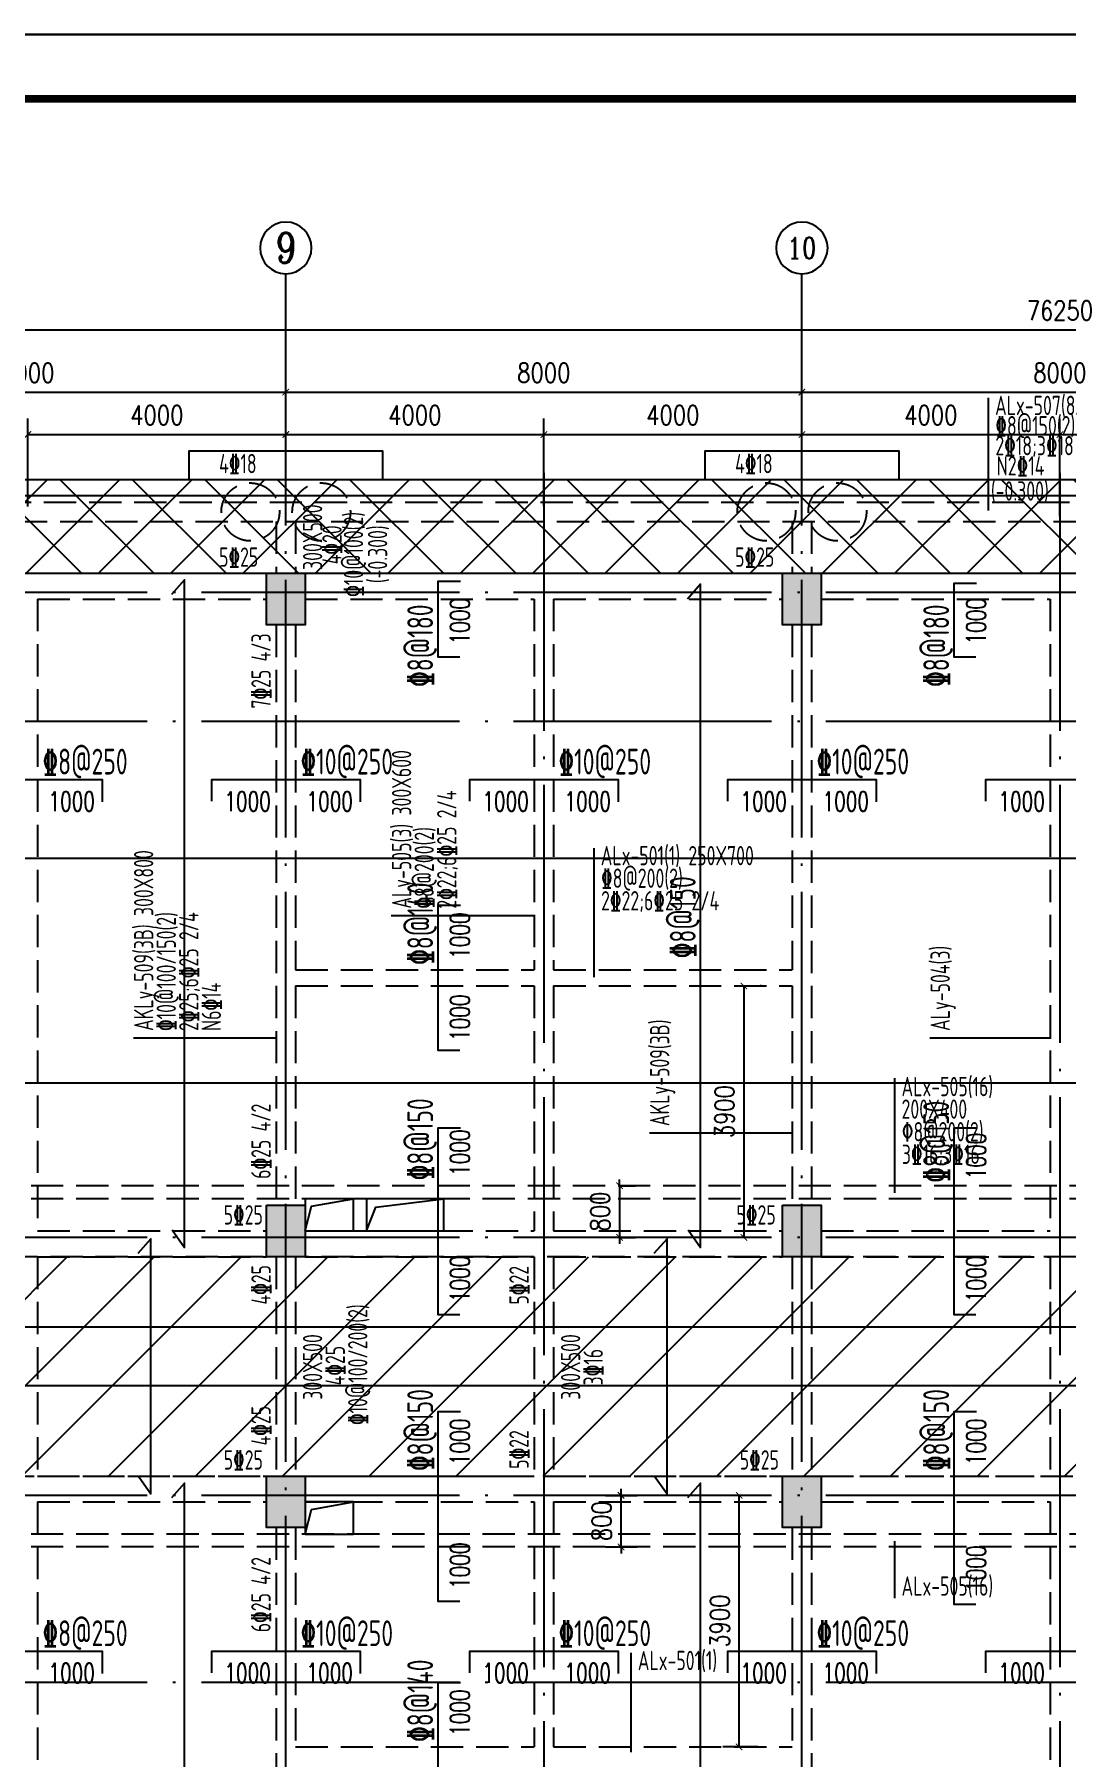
# Model space of a CAD drawing. Header units: millimetres. Extents: x 2998490 to 15040601, y 444546 to 7822218.
# Drawn here: x 14164373 to 14180373, y 7543143 to 7569864 of the extents above; entities that cross this region are included whole.
import ezdxf
from ezdxf.enums import TextEntityAlignment as Align

# ---------------------------------------------------------------- set-up
doc = ezdxf.new("R2010")
doc.units = ezdxf.units.MM
doc.header["$LTSCALE"] = 2000
doc.linetypes.add('DASH', pattern=[0.35, 0.25, -0.1])
doc.linetypes.add('DOTE', pattern=[2.42, 2, -0.2, 0.02, -0.2])
for name, color, linetype in [('3-AXIS', 3, 'Continuous'), ('3-AXIS_TEXT', 7, 'Continuous'), ('3-ban', 84, 'Continuous'), ('3-ban-hatch', 9, 'Continuous'), ('3-ban-rein', 1, 'Continuous'), ('3-ban-TEXT', 7, 'Continuous'), ('3-column-DOWN', 232, 'Continuous'), ('3-COLUMN-UP', 2, 'Continuous'), ('3-dcl', 3, 'Continuous'), ('3-dote', 43, 'DOTE'), ('3-HATCH', 8, 'Continuous'), ('3-liang-rein-X', 54, 'Continuous'), ('3-liang-rein-Y', 130, 'Continuous'), ('3-liang-R截面-X', 50, 'Continuous'), ('3-liang-R截面-Y', 70, 'Continuous'), ('3-liang-s-1', 44, 'Continuous'), ('3-liang-xu', 120, 'DASH'), ('3-装饰线脚', 7, 'Continuous'), ('AXIS', 3, 'Continuous'), ('AXIS_TEXT', 7, 'Continuous'), ('图框', 7, 'Continuous')]:
    doc.layers.add(name, color=color, linetype=linetype)
doc.layers.add('3-零部件', color=73, linetype='Continuous', lineweight=5)
doc.styles.add('_TCH_AXIS', font='COMPLEX', dxfattribs={"bigfont": 'GBCBIG'})
doc.styles.add('COMPLEX', font='COMPLEX')
doc.styles.add('DIM_FONT', font='SIMPLEX', dxfattribs={"width": 0.8, "bigfont": 'HZTXT'})
doc.styles.add('TJ1', font='tj-romans1.shx', dxfattribs={"width": 0.8, "bigfont": 'tj-hztxt1.shx'})
doc.styles.add('TSSD_Rein', font='Tssdeng.shx', dxfattribs={"width": 0.7, "bigfont": 'hztxt.shx'})
doc.dimstyles.new('DIMN100', dxfattribs={"dimtxt": 300, "dimasz": 100, "dimexe": 250, "dimexo": 300, "dimgap": 150, "dimtad": 1, "dimdec": 0, "dimzin": 0, "dimdsep": 46, "dimtxsty": 'DIM_FONT', "dimblk": 'ARCHTICK', "dimcen": 0.09, "dimclrt": 7, "dimazin": 2, "dimtfac": 1, "dimtdec": 0, "dimtix": 1, "dimtmove": 2, "dimatfit": 3, "dimldrblk": 'ARCHTICK', "dimfxl": 0, "dimtolj": 1, "dimtzin": 0, "dimarcsym": 0})

# ---------------------------------------------------------------- blocks, each defined once
blk = doc.blocks.new('TJAD_TK_A0')
at = {"layer": '图框'}
for p, q in [((2162, 399.3), (973, 399.3)), ((973, -441.7), (2162, -441.7))]:
    blk.add_line(p, q, dxfattribs=at)
at = {"layer": '图框', "const_width": 1.2}
blk.add_lwpolyline([(2152, -431.7), (2152, 389.3), (998, 389.3), (998, -431.7)], close=True, dxfattribs=at)
blk = doc.blocks.new('_ArchTick')
at = {"color": 0, "linetype": 'ByBlock', "const_width": 0.15}
blk.add_lwpolyline([(-0.5, -0.5), (0.5, 0.5)], dxfattribs=at)
blk = doc.blocks.new('*D498')
at = {"layer": 'AXIS', "color": 0, "lineweight": -2}
for p, q in [((14160270, 7563141), (14160270, 7564567)), ((14160270, 7564317), (14168270, 7564317)), ((14168270, 7563141), (14168270, 7564567))]:
    blk.add_line(p, q, dxfattribs=at)
at = {"layer": 'Defpoints', "color": 0}
for p in [(14168270, 7564317), (14160270, 7562841), (14168270, 7562841)]:
    blk.add_point(p, dxfattribs=at)
at = {"layer": 'AXIS', "color": 0, "lineweight": -2, "xscale": 100, "yscale": 100, "zscale": 100, "rotation": 180}
blk.add_blockref('_ArchTick', (14160270, 7564317), dxfattribs=at)
at = {"layer": 'AXIS', "color": 0, "lineweight": -2, "xscale": 100, "yscale": 100, "zscale": 100}
blk.add_blockref('_ArchTick', (14168270, 7564317), dxfattribs=at)
at = {"layer": 'AXIS', "color": 7, "insert": (14164270, 7564617), "char_height": 300, "attachment_point": 5, "style": 'DIM_FONT'}
blk.add_mtext('\\A1;8000', dxfattribs=at)
blk = doc.blocks.new('*D499')
at = {"layer": 'AXIS', "color": 0, "lineweight": -2}
for p, q in [((14168270, 7563141), (14168270, 7564567)), ((14168270, 7564317), (14176270, 7564317)), ((14176270, 7563141), (14176270, 7564567))]:
    blk.add_line(p, q, dxfattribs=at)
at = {"layer": 'Defpoints', "color": 0}
for p in [(14176270, 7564317), (14168270, 7562841), (14176270, 7562841)]:
    blk.add_point(p, dxfattribs=at)
at = {"layer": 'AXIS', "color": 0, "lineweight": -2, "xscale": 100, "yscale": 100, "zscale": 100, "rotation": 180}
blk.add_blockref('_ArchTick', (14168270, 7564317), dxfattribs=at)
at = {"layer": 'AXIS', "color": 0, "lineweight": -2, "xscale": 100, "yscale": 100, "zscale": 100}
blk.add_blockref('_ArchTick', (14176270, 7564317), dxfattribs=at)
at = {"layer": 'AXIS', "color": 7, "insert": (14172270, 7564617), "char_height": 300, "attachment_point": 5, "style": 'DIM_FONT'}
blk.add_mtext('\\A1;8000', dxfattribs=at)
blk = doc.blocks.new('*D500')
at = {"layer": 'AXIS', "color": 0, "lineweight": -2}
for p, q in [((14176270, 7563141), (14176270, 7564567)), ((14176270, 7564317), (14184270, 7564317)), ((14184270, 7563141), (14184270, 7564567))]:
    blk.add_line(p, q, dxfattribs=at)
at = {"layer": 'Defpoints', "color": 0}
for p in [(14184270, 7564317), (14176270, 7562841), (14184270, 7562841)]:
    blk.add_point(p, dxfattribs=at)
at = {"layer": 'AXIS', "color": 0, "lineweight": -2, "xscale": 100, "yscale": 100, "zscale": 100, "rotation": 180}
blk.add_blockref('_ArchTick', (14176270, 7564317), dxfattribs=at)
at = {"layer": 'AXIS', "color": 0, "lineweight": -2, "xscale": 100, "yscale": 100, "zscale": 100}
blk.add_blockref('_ArchTick', (14184270, 7564317), dxfattribs=at)
at = {"layer": 'AXIS', "color": 7, "insert": (14180270, 7564617), "char_height": 300, "attachment_point": 5, "style": 'DIM_FONT'}
blk.add_mtext('\\A1;8000', dxfattribs=at)
blk = doc.blocks.new('_AXISO')
blk.add_circle((0, 0), 0.5)
at = {"layer": '3-AXIS_TEXT', "style": 'COMPLEX', "width": 1.041667}
blk.add_attdef('A', text='', height=0.56, dxfattribs=at).set_placement((-0.25, -0.28), (0.25, -0.28), align=Align.FIT)
blk = doc.blocks.new('*D505')
at = {"layer": 'AXIS', "color": 0, "lineweight": -2}
for p, q in [((14138270, 7563443), (14138270, 7565532)), ((14214520, 7563443), (14214520, 7565532)), ((14138270, 7565282), (14214520, 7565282))]:
    blk.add_line(p, q, dxfattribs=at)
at = {"layer": 'Defpoints', "color": 0}
for p in [(14214520, 7565282), (14138270, 7563143), (14214520, 7563143)]:
    blk.add_point(p, dxfattribs=at)
at = {"layer": 'AXIS', "color": 0, "lineweight": -2, "xscale": 100, "yscale": 100, "zscale": 100, "rotation": 180}
blk.add_blockref('_ArchTick', (14138270, 7565282), dxfattribs=at)
at = {"layer": 'AXIS', "color": 0, "lineweight": -2, "xscale": 100, "yscale": 100, "zscale": 100}
blk.add_blockref('_ArchTick', (14214520, 7565282), dxfattribs=at)
at = {"layer": 'AXIS', "color": 7, "insert": (14180271, 7565582), "char_height": 300, "attachment_point": 5, "style": 'DIM_FONT'}
blk.add_mtext('\\A1;76250', dxfattribs=at)
blk = doc.blocks.new('*D1170')
at = {"layer": '3-零部件', "color": 0, "lineweight": -2}
for p, q in [((14164270, 7562546), (14164270, 7563910)), ((14168270, 7562307), (14168270, 7563910)), ((14164270, 7563660), (14168270, 7563660))]:
    blk.add_line(p, q, dxfattribs=at)
at = {"layer": 'Defpoints', "color": 0}
for p in [(14168270, 7563660), (14164270, 7562246), (14168270, 7562007)]:
    blk.add_point(p, dxfattribs=at)
at = {"layer": '3-零部件', "color": 0, "lineweight": -2, "xscale": 100, "yscale": 100, "zscale": 100, "rotation": 180}
blk.add_blockref('_ArchTick', (14164270, 7563660), dxfattribs=at)
at = {"layer": '3-零部件', "color": 0, "lineweight": -2, "xscale": 100, "yscale": 100, "zscale": 100}
blk.add_blockref('_ArchTick', (14168270, 7563660), dxfattribs=at)
at = {"layer": '3-零部件', "color": 7, "insert": (14166270, 7563960), "char_height": 300, "attachment_point": 5, "style": 'DIM_FONT'}
blk.add_mtext('\\A1;4000', dxfattribs=at)
blk = doc.blocks.new('*D1171')
at = {"layer": '3-零部件', "color": 0, "lineweight": -2}
for p, q in [((14168270, 7562307), (14168270, 7563910)), ((14172270, 7562551), (14172270, 7563910)), ((14168270, 7563660), (14172270, 7563660))]:
    blk.add_line(p, q, dxfattribs=at)
at = {"layer": 'Defpoints', "color": 0}
for p in [(14172270, 7563660), (14172270, 7562251), (14168270, 7562007)]:
    blk.add_point(p, dxfattribs=at)
at = {"layer": '3-零部件', "color": 0, "lineweight": -2, "xscale": 100, "yscale": 100, "zscale": 100, "rotation": 180}
blk.add_blockref('_ArchTick', (14168270, 7563660), dxfattribs=at)
at = {"layer": '3-零部件', "color": 0, "lineweight": -2, "xscale": 100, "yscale": 100, "zscale": 100}
blk.add_blockref('_ArchTick', (14172270, 7563660), dxfattribs=at)
at = {"layer": '3-零部件', "color": 7, "insert": (14170270, 7563960), "char_height": 300, "attachment_point": 5, "style": 'DIM_FONT'}
blk.add_mtext('\\A1;4000', dxfattribs=at)
blk = doc.blocks.new('*D1172')
at = {"layer": '3-零部件', "color": 0, "lineweight": -2}
for p, q in [((14172270, 7562551), (14172270, 7563910)), ((14176270, 7562251), (14176270, 7563910)), ((14172270, 7563660), (14176270, 7563660))]:
    blk.add_line(p, q, dxfattribs=at)
at = {"layer": 'Defpoints', "color": 0}
for p in [(14176270, 7563660), (14172270, 7562251), (14176270, 7561951)]:
    blk.add_point(p, dxfattribs=at)
at = {"layer": '3-零部件', "color": 0, "lineweight": -2, "xscale": 100, "yscale": 100, "zscale": 100, "rotation": 180}
blk.add_blockref('_ArchTick', (14172270, 7563660), dxfattribs=at)
at = {"layer": '3-零部件', "color": 0, "lineweight": -2, "xscale": 100, "yscale": 100, "zscale": 100}
blk.add_blockref('_ArchTick', (14176270, 7563660), dxfattribs=at)
at = {"layer": '3-零部件', "color": 7, "insert": (14174270, 7563960), "char_height": 300, "attachment_point": 5, "style": 'DIM_FONT'}
blk.add_mtext('\\A1;4000', dxfattribs=at)
blk = doc.blocks.new('*D1173')
at = {"layer": '3-零部件', "color": 0, "lineweight": -2}
for p, q in [((14176270, 7562251), (14176270, 7563910)), ((14180270, 7562394), (14180270, 7563910)), ((14176270, 7563660), (14180270, 7563660))]:
    blk.add_line(p, q, dxfattribs=at)
at = {"layer": 'Defpoints', "color": 0}
for p in [(14180270, 7563660), (14176270, 7561951), (14180270, 7562094)]:
    blk.add_point(p, dxfattribs=at)
at = {"layer": '3-零部件', "color": 0, "lineweight": -2, "xscale": 100, "yscale": 100, "zscale": 100, "rotation": 180}
blk.add_blockref('_ArchTick', (14176270, 7563660), dxfattribs=at)
at = {"layer": '3-零部件', "color": 0, "lineweight": -2, "xscale": 100, "yscale": 100, "zscale": 100}
blk.add_blockref('_ArchTick', (14180270, 7563660), dxfattribs=at)
at = {"layer": '3-零部件', "color": 7, "insert": (14178270, 7563960), "char_height": 300, "attachment_point": 5, "style": 'DIM_FONT'}
blk.add_mtext('\\A1;4000', dxfattribs=at)
blk = doc.blocks.new('*D1174')
at = {"layer": '3-零部件', "color": 0, "lineweight": -2}
for p, q in [((14180270, 7562394), (14180270, 7563910)), ((14184270, 7562394), (14184270, 7563910)), ((14180270, 7563660), (14184270, 7563660))]:
    blk.add_line(p, q, dxfattribs=at)
at = {"layer": 'Defpoints', "color": 0}
for p in [(14184270, 7563660), (14180270, 7562094), (14184270, 7562094)]:
    blk.add_point(p, dxfattribs=at)
at = {"layer": '3-零部件', "color": 0, "lineweight": -2, "xscale": 100, "yscale": 100, "zscale": 100, "rotation": 180}
blk.add_blockref('_ArchTick', (14180270, 7563660), dxfattribs=at)
at = {"layer": '3-零部件', "color": 0, "lineweight": -2, "xscale": 100, "yscale": 100, "zscale": 100}
blk.add_blockref('_ArchTick', (14184270, 7563660), dxfattribs=at)
at = {"layer": '3-零部件', "color": 7, "insert": (14182270, 7563960), "char_height": 300, "attachment_point": 5, "style": 'DIM_FONT'}
blk.add_mtext('\\A1;4000', dxfattribs=at)
blk = doc.blocks.new('*D1642')
at = {"layer": '3-ban', "color": 0, "lineweight": -2}
for p, q in [((14175371, 7555109), (14175371, 7551209)), ((14175645, 7555109), (14175621, 7555109)), ((14175645, 7551209), (14175621, 7551209))]:
    blk.add_line(p, q, dxfattribs=at)
at = {"layer": 'Defpoints', "color": 0}
for p in [(14175345, 7555109), (14175345, 7551209), (14175371, 7551209)]:
    blk.add_point(p, dxfattribs=at)
at = {"layer": '3-ban', "color": 0, "lineweight": -2, "xscale": 100, "yscale": 100, "zscale": 100}
for p, rotation in [((14175371, 7555109), 90), ((14175371, 7551209), 270)]:
    blk.add_blockref('_ArchTick', p, dxfattribs=dict(at, rotation=rotation))
at = {"layer": '3-ban', "color": 7, "insert": (14175071, 7553159), "char_height": 300, "attachment_point": 5, "rotation": 90, "style": 'DIM_FONT'}
blk.add_mtext('\\A1;3900', dxfattribs=at)
blk = doc.blocks.new('*D1643')
at = {"layer": '3-ban', "color": 0, "lineweight": -2}
for p, q in [((14175595, 7547209), (14175047, 7547209)), ((14175297, 7543309), (14175297, 7547209)), ((14175595, 7543309), (14175047, 7543309))]:
    blk.add_line(p, q, dxfattribs=at)
at = {"layer": 'Defpoints', "color": 0}
for p in [(14175297, 7547209), (14175895, 7547209), (14175895, 7543309)]:
    blk.add_point(p, dxfattribs=at)
at = {"layer": '3-ban', "color": 0, "lineweight": -2, "xscale": 100, "yscale": 100, "zscale": 100}
for p, rotation in [((14175297, 7547209), 90), ((14175297, 7543309), 270)]:
    blk.add_blockref('_ArchTick', p, dxfattribs=dict(at, rotation=rotation))
at = {"layer": '3-ban', "color": 7, "insert": (14174997, 7545259), "char_height": 300, "attachment_point": 5, "rotation": 90, "style": 'DIM_FONT'}
blk.add_mtext('\\A1;3900', dxfattribs=at)
blk = doc.blocks.new('*D1644')
at = {"layer": '3-ban', "color": 0, "lineweight": -2}
for p, q in [((14173443, 7552009), (14173443, 7552109)), ((14173433, 7552009), (14173693, 7552009)), ((14173443, 7552009), (14173443, 7551209)), ((14173433, 7551209), (14173693, 7551209)), ((14173443, 7551209), (14173443, 7551109))]:
    blk.add_line(p, q, dxfattribs=at)
at = {"layer": 'Defpoints', "color": 0}
for p in [(14173133, 7552009), (14173133, 7551209), (14173443, 7551209)]:
    blk.add_point(p, dxfattribs=at)
at = {"layer": '3-ban', "color": 0, "lineweight": -2, "xscale": 100, "yscale": 100, "zscale": 100}
for p, rotation in [((14173443, 7552009), 270), ((14173443, 7551209), 90)]:
    blk.add_blockref('_ArchTick', p, dxfattribs=dict(at, rotation=rotation))
at = {"layer": '3-ban', "color": 7, "insert": (14173143, 7551609), "char_height": 300, "attachment_point": 5, "rotation": 90, "style": 'DIM_FONT'}
blk.add_mtext('\\A1;800', dxfattribs=at)
blk = doc.blocks.new('*D1645')
at = {"layer": '3-ban', "color": 0, "lineweight": -2}
for p, q in [((14173466, 7547209), (14173466, 7547309)), ((14173225, 7547209), (14173716, 7547209)), ((14173466, 7546409), (14173466, 7547209)), ((14173225, 7546409), (14173716, 7546409)), ((14173466, 7546409), (14173466, 7546309))]:
    blk.add_line(p, q, dxfattribs=at)
at = {"layer": 'Defpoints', "color": 0}
for p in [(14172925, 7547209), (14173466, 7547209), (14172925, 7546409)]:
    blk.add_point(p, dxfattribs=at)
at = {"layer": '3-ban', "color": 0, "lineweight": -2, "xscale": 100, "yscale": 100, "zscale": 100}
for p, rotation in [((14173466, 7547209), 270), ((14173466, 7546409), 90)]:
    blk.add_blockref('_ArchTick', p, dxfattribs=dict(at, rotation=rotation))
at = {"layer": '3-ban', "color": 7, "insert": (14173166, 7546809), "char_height": 300, "attachment_point": 5, "rotation": 90, "style": 'DIM_FONT'}
blk.add_mtext('\\A1;800', dxfattribs=at)

msp = doc.modelspace()

# ---------------------------------------------------------------- hatches: boundary and pattern name
at = {"layer": '3-ban-hatch'}
h = msp.add_hatch(dxfattribs=at)
h.set_pattern_fill('ANSI37', color=8, scale=250, style=0)
h.paths.add_polyline_path([(14150170.3, 7559308.7), (14151970.3, 7559308.7), (14151970.3, 7561508.7), (14214820.3, 7561508.7), (14214820.3, 7562608.9), (14214820.3, 7562958.9), (14150170.3, 7562958.9)])
h.paths.add_polyline_path([(14214820.3, 7562958.9), (14150170.3, 7562958.9)], flags=17)
h = msp.add_hatch(dxfattribs=at)
h.set_pattern_fill('ANSI31', color=8, scale=300, style=0)
h.set_pattern_definition([(45, (14.5, 0), (-673.51921, 673.51921), [])])
h.paths.add_polyline_path([(14141970.3, 7550908.7), (14141970.3, 7544508.7), (14141381.5, 7544508.7), (14140876.7, 7544204.1), (14138273.2, 7541601.4), (14138044.1, 7541047.3), (14138044.1, 7537368.4), (14138274.4, 7536814.8), (14140876.5, 7534212.8), (14141430.6, 7533983.7), (14145109.9, 7533983.7), (14145663.9, 7534212.9), (14148265.6, 7536814.6), (14148495.3, 7537368.4), (14148495.3, 7538908.7), (14151970.3, 7538908.7), (14151970.3, 7544508.7), (14150170.3, 7544508.7), (14150170.3, 7547206.7), (14151970.3, 7547208.7), (14151970.3, 7547508.7), (14214820.3, 7547508.7), (14214820.3, 7550908.7)])
at = {"layer": '3-HATCH'}
for points in [[(14167970.3, 7561508.7), (14168570.3, 7561508.7), (14168570.3, 7560708.7), (14167970.3, 7560708.7)], [(14175970.3, 7561508.7), (14176570.3, 7561508.7), (14176570.3, 7560708.7), (14175970.3, 7560708.7)], [(14167970.3, 7551708.7), (14168570.3, 7551708.7), (14168570.3, 7550908.7), (14167970.3, 7550908.7)], [(14175970.3, 7551708.7), (14176570.3, 7551708.7), (14176570.3, 7550908.7), (14175970.3, 7550908.7)], [(14167970.3, 7547508.7), (14168570.3, 7547508.7), (14168570.3, 7546708.7), (14167970.3, 7546708.7)], [(14175970.3, 7547508.7), (14176570.3, 7547508.7), (14176570.3, 7546708.7), (14175970.3, 7546708.7)]]:
    msp.add_hatch(color=256, dxfattribs=at).paths.add_polyline_path(points)

# ---------------------------------------------------------------- linework, layer by layer
at = {"layer": '3-AXIS', "color": 15, "linetype": 'DOTE'}
for p, q in [((14168270.3, 7533208.7), (14168270.3, 7563140.9)), ((14176270.3, 7533208.7), (14176270.3, 7563140.9)), ((14214520.3, 7561208.7), (14134833, 7561208.7)), ((14214520.3, 7559208.7), (14134833, 7559208.7)), ((14214520.3, 7551208.7), (14134833, 7551208.7)), ((14214520.3, 7547208.7), (14134833, 7547208.7)), ((14214520.3, 7544308.7), (14134833, 7544308.7))]:
    msp.add_line(p, q, dxfattribs=at)
at = {"layer": '3-ban-rein'}
for points in [[(14166506.8, 7551324.8), (14166700.2, 7551051.1), (14166700.2, 7561408.7), (14166497.1, 7561179.3)], [(14170967.8, 7560208.7), (14170629.8, 7560208.7), (14170629.8, 7561386.3), (14170975.8, 7561386.3)], [(14174506.8, 7551324.8), (14174700.2, 7551051.1), (14174700.2, 7561337.2), (14174497.1, 7561107.9)], [(14178967.8, 7560208.7), (14178629.8, 7560208.7), (14178629.8, 7561353.2), (14178975.8, 7561353.2)], [(14163120.3, 7557972.4), (14163120.3, 7558310.4), (14165420.3, 7558310.4), (14165420.3, 7557964.4)], [(14167120.3, 7557972.4), (14167120.3, 7558310.4), (14169420.3, 7558310.4), (14169420.3, 7557964.4)], [(14171120.3, 7557972.4), (14171120.3, 7558310.4), (14173420.3, 7558310.4), (14173420.3, 7557964.4)], [(14175120.3, 7557972.4), (14175120.3, 7558310.4), (14177420.3, 7558310.4), (14177420.3, 7557964.4)], [(14179120.3, 7557972.4), (14179120.3, 7558310.4), (14181420.3, 7558310.4), (14181420.3, 7557964.4)], [(14152126.5, 7556752.1), (14152126.5, 7557090), (14214717.7, 7557090), (14214717.7, 7556744)], [(14170967.8, 7554108.7), (14170629.8, 7554108.7), (14170629.8, 7556358.7), (14170975.8, 7556358.7)], [(14152332.3, 7553800.5), (14152058.6, 7553607.1), (14214719.7, 7553607.1), (14214490.4, 7553810.1)], [(14170967.8, 7550008.7), (14170629.8, 7550008.7), (14170629.8, 7552906.2), (14170975.8, 7552906.2)], [(14178967.8, 7550008.7), (14178629.8, 7550008.7), (14178629.8, 7552909.5), (14178975.8, 7552909.5)], [(14165985.9, 7547504.5), (14166179.3, 7547230.8), (14166179.3, 7551188.1), (14165976.2, 7550958.7)], [(14173985.9, 7547504.5), (14174179.3, 7547230.8), (14174179.3, 7551188.1), (14173976.2, 7550958.7)], [(14142126.5, 7549485), (14142126.5, 7549823), (14214703.5, 7549823), (14214703.5, 7549477)], [(14142332.3, 7549106.2), (14142058.6, 7548912.8), (14214719.7, 7548912.8), (14214490.4, 7549115.9)], [(14170967.8, 7545560.4), (14170629.8, 7545560.4), (14170629.8, 7548508.7), (14170975.8, 7548508.7)], [(14178967.8, 7545514.9), (14178629.8, 7545514.9), (14178629.8, 7548508.7), (14178975.8, 7548508.7)], [(14166506.8, 7537316.2), (14166700.2, 7537042.6), (14166700.2, 7547399), (14166497.1, 7547169.6)], [(14174506.8, 7537313.5), (14174700.2, 7537039.8), (14174700.2, 7547399), (14174497.1, 7547169.6)], [(14163120.3, 7544456.1), (14163120.3, 7544794), (14165420.3, 7544794), (14165420.3, 7544448)], [(14167120.3, 7544456.1), (14167120.3, 7544794), (14169420.3, 7544794), (14169420.3, 7544448)], [(14171120.3, 7544456.1), (14171120.3, 7544794), (14173420.3, 7544794), (14173420.3, 7544448)], [(14175120.3, 7544456.1), (14175120.3, 7544794), (14177420.3, 7544794), (14177420.3, 7544448)], [(14179120.3, 7544456.1), (14179120.3, 7544794), (14181420.3, 7544794), (14181420.3, 7544448)], [(14170967.8, 7542058.7), (14170629.8, 7542058.7), (14170629.8, 7544308.7), (14170975.8, 7544308.7)]]:
    msp.add_lwpolyline(points, dxfattribs=at)
at = {"layer": '3-column-DOWN'}
for points in [[(14167970.3, 7561508.7), (14168570.3, 7561508.7), (14168570.3, 7560708.7), (14167970.3, 7560708.7)], [(14175970.3, 7561508.7), (14176570.3, 7561508.7), (14176570.3, 7560708.7), (14175970.3, 7560708.7)], [(14167970.3, 7551708.7), (14168570.3, 7551708.7), (14168570.3, 7550908.7), (14167970.3, 7550908.7)], [(14167970.3, 7547508.7), (14168570.3, 7547508.7), (14168570.3, 7546708.7), (14167970.3, 7546708.7)], [(14175970.3, 7547508.7), (14176570.3, 7547508.7), (14176570.3, 7546708.7), (14175970.3, 7546708.7)]]:
    msp.add_lwpolyline(points, close=True, dxfattribs=at)
at = {"layer": '3-COLUMN-UP'}
for points in [[(14167970.3, 7561508.7), (14168570.3, 7561508.7), (14168570.3, 7560708.7), (14167970.3, 7560708.7)], [(14175970.3, 7561508.7), (14176570.3, 7561508.7), (14176570.3, 7560708.7), (14175970.3, 7560708.7)], [(14167970.3, 7551708.7), (14168570.3, 7551708.7), (14168570.3, 7550908.7), (14167970.3, 7550908.7)], [(14175970.3, 7551708.7), (14176570.3, 7551708.7), (14176570.3, 7550908.7), (14175970.3, 7550908.7)], [(14175970.3, 7551708.7), (14176570.3, 7551708.7), (14176570.3, 7550908.7), (14175970.3, 7550908.7)], [(14167970.3, 7547508.7), (14168570.3, 7547508.7), (14168570.3, 7546708.7), (14167970.3, 7546708.7)], [(14175970.3, 7547508.7), (14176570.3, 7547508.7), (14176570.3, 7546708.7), (14175970.3, 7546708.7)]]:
    msp.add_lwpolyline(points, close=True, dxfattribs=at)
at = {"layer": '3-dcl'}
msp.add_lwpolyline([(14150170.3, 7559308.7), (14151970.3, 7559308.7), (14151970.3, 7561508.7), (14214820.3, 7561508.7), (14214820.3, 7562608.9), (14214820.3, 7562958.9), (14150170.3, 7562958.9), (14150170.3, 7559308.7)], close=True, dxfattribs=at)
at = {"layer": '3-dcl', "linetype": 'DASH'}
msp.add_lwpolyline([(14141970.3, 7550908.7), (14141970.3, 7544508.7), (14141381.5, 7544508.7), (14140876.7, 7544204.1), (14138273.2, 7541601.4), (14138044.1, 7541047.3), (14138044.1, 7537368.4), (14138274.4, 7536814.8), (14140876.5, 7534212.8), (14141430.6, 7533983.7), (14145109.9, 7533983.7), (14145663.9, 7534212.9), (14148265.6, 7536814.6), (14148495.3, 7537368.4), (14148495.3, 7538908.7), (14151970.3, 7538908.7), (14151970.3, 7544508.7), (14150170.3, 7544508.7), (14150170.3, 7547206.7), (14151970.3, 7547208.7), (14151970.3, 7547508.7), (14214820.3, 7547508.7), (14214820.3, 7550908.7), (14141970.3, 7550908.7)], dxfattribs=at)
at = {"layer": '3-dote'}
for p, q in [((14172270.3, 7563065.1), (14172270.3, 7534883.5)), ((14180270.3, 7563065.1), (14180270.3, 7534883.5))]:
    msp.add_line(p, q, dxfattribs=at)
at = {"layer": '3-liang-R截面-X'}
for p, q in [((14179157.4, 7564229), (14179157.4, 7562479.4)), ((14173044.5, 7557247.1), (14173044.5, 7555245.8)), ((14177707.1, 7553678.2), (14177707.1, 7551901.1)), ((14177707.1, 7546500.6), (14177707.1, 7545612)), ((14173618.8, 7544765.8), (14173618.8, 7543227.4))]:
    msp.add_line(p, q, dxfattribs=at)
at = {"layer": '3-liang-R截面-Y'}
for p, q in [((14169904.9, 7556202.5), (14172134.8, 7556202.5)), ((14165906.1, 7554306.4), (14168136, 7554306.4)), ((14178254.9, 7554306.4), (14180134.8, 7554306.4)), ((14173906.1, 7552829.7), (14176136, 7552829.7))]:
    msp.add_line(p, q, dxfattribs=at)
at = {"layer": '3-liang-s-1'}
for points in [[(14166770, 7562958.9), (14166770, 7563409), (14169770.7, 7563409), (14169770.7, 7562958.9)], [(14174770, 7562958.9), (14174770, 7563409), (14177770.7, 7563409), (14177770.7, 7562958.9)], [(14214820.3, 7561508.7), (14214820.3, 7562958.9), (14150170.3, 7562958.9), (14150170.3, 7560058.7)], [(14214570.3, 7561508.7), (14214570.3, 7562708.9), (14150420.3, 7562708.9), (14150420.3, 7559308.7)], [(14150420.4, 7559308.7), (14151970.3, 7559308.7), (14151970.3, 7561508.7), (14214820.3, 7561508.7), (14214820.3, 7536908.7), (14151970.3, 7536908.7), (14151970.3, 7538908.7), (14150420.4, 7538908.7)], [(14168570.3, 7551308.7), (14168670.2, 7551691.7), (14169320.3, 7551808.7)], [(14169520.3, 7551308.7), (14169663.8, 7551678.1), (14170720.3, 7551808.7)], [(14168570.3, 7546608.7), (14168670.2, 7546991.7), (14169320.3, 7547108.7)]]:
    msp.add_lwpolyline(points, dxfattribs=at)
for points in [[(14168570.3, 7551308.7), (14169320.3, 7551308.7), (14169320.3, 7551808.7), (14168570.3, 7551808.7)], [(14169520.3, 7551308.7), (14170720.3, 7551308.7), (14170720.3, 7551808.7), (14169520.3, 7551808.7)], [(14168570.3, 7546608.7), (14169320.3, 7546608.7), (14169320.3, 7547108.7), (14168570.3, 7547108.7)]]:
    msp.add_lwpolyline(points, close=True, dxfattribs=at)
at = {"layer": '3-liang-xu'}
for p, q in [((14150520.3, 7562608.9), (14214820.3, 7562608.9)), ((14150770.3, 7562308.9), (14214820.3, 7562308.9)), ((14168120.3, 7562308.9), (14168120.3, 7561508.7)), ((14168420.3, 7562308.9), (14168420.3, 7561508.7)), ((14176120.3, 7562308.9), (14176120.3, 7561508.7)), ((14176420.3, 7562308.9), (14176420.3, 7561508.7)), ((14160570.3, 7561508.7), (14167970.3, 7561508.7)), ((14168570.3, 7561508.7), (14175970.3, 7561508.7)), ((14176570.3, 7561508.7), (14183970.3, 7561508.7)), ((14164420.3, 7561108.7), (14164420.3, 7551308.7)), ((14164420.3, 7561108.7), (14167970.3, 7561108.7)), ((14168570.3, 7561108.7), (14172120.3, 7561108.7)), ((14172120.3, 7561108.7), (14172120.3, 7555358.7)), ((14172420.3, 7561108.7), (14172420.3, 7555358.7)), ((14172420.3, 7561108.7), (14175970.3, 7561108.7)), ((14176570.3, 7561108.7), (14180120.3, 7561108.7)), ((14180120.3, 7561108.7), (14180120.3, 7551308.7)), ((14168120.3, 7560708.7), (14168120.3, 7551708.7)), ((14168420.3, 7560708.7), (14168420.3, 7555358.7)), ((14176120.3, 7560708.7), (14176120.3, 7555358.7)), ((14176420.3, 7560708.7), (14176420.3, 7551708.7)), ((14168420.3, 7555358.7), (14172120.3, 7555358.7)), ((14172420.3, 7555358.7), (14176120.3, 7555358.7)), ((14168420.3, 7555108.7), (14172120.3, 7555108.7)), ((14168420.3, 7555108.7), (14168420.3, 7551708.7)), ((14172120.3, 7555108.7), (14172120.3, 7551308.7)), ((14172420.3, 7555108.7), (14172420.3, 7551308.7)), ((14172420.3, 7555108.7), (14176120.3, 7555108.7)), ((14176120.3, 7555108.7), (14176120.3, 7551708.7)), ((14214520.3, 7552008.7), (14152370.3, 7552008.7)), ((14214520.3, 7551808.7), (14152370.3, 7551808.7)), ((14164420.3, 7551308.7), (14167970.3, 7551308.7)), ((14168570.3, 7551308.7), (14172120.3, 7551308.7)), ((14172420.3, 7551308.7), (14175970.3, 7551308.7)), ((14176570.3, 7551308.7), (14180120.3, 7551308.7)), ((14164420.3, 7550908.7), (14167970.3, 7550908.7)), ((14164420.3, 7550908.7), (14164420.3, 7547508.7)), ((14168120.3, 7550908.7), (14168120.3, 7547508.7)), ((14168420.3, 7550908.7), (14168420.3, 7547508.7)), ((14168570.3, 7550908.7), (14172120.3, 7550908.7)), ((14172120.3, 7550908.7), (14172120.3, 7547508.7)), ((14172420.3, 7550908.7), (14172420.3, 7547508.7)), ((14172420.3, 7550908.7), (14175970.3, 7550908.7)), ((14176120.3, 7550908.7), (14176120.3, 7547508.7)), ((14176420.3, 7550908.7), (14176420.3, 7547508.7)), ((14176570.3, 7550908.7), (14180120.3, 7550908.7)), ((14180120.3, 7550908.7), (14180120.3, 7547508.7)), ((14164420.3, 7547508.7), (14167970.3, 7547508.7)), ((14168570.3, 7547508.7), (14172120.3, 7547508.7)), ((14172420.3, 7547508.7), (14175970.3, 7547508.7)), ((14176570.3, 7547508.7), (14180120.3, 7547508.7)), ((14164420.3, 7547108.7), (14167970.3, 7547108.7)), ((14164420.3, 7547108.7), (14164420.3, 7537308.7)), ((14168570.3, 7547108.7), (14172120.3, 7547108.7)), ((14172120.3, 7547108.7), (14172120.3, 7543308.7)), ((14172420.3, 7547108.7), (14175970.3, 7547108.7)), ((14172420.3, 7547108.7), (14172420.3, 7543308.7)), ((14176570.3, 7547108.7), (14180120.3, 7547108.7)), ((14180120.3, 7547108.7), (14180120.3, 7537308.7)), ((14168120.3, 7546708.7), (14168120.3, 7537708.7)), ((14168420.3, 7546708.7), (14168420.3, 7543308.7)), ((14176120.3, 7546708.7), (14176120.3, 7543308.7)), ((14176420.3, 7546708.7), (14176420.3, 7537708.7)), ((14214520.3, 7546608.7), (14152370.3, 7546608.7)), ((14214520.3, 7546408.7), (14152370.3, 7546408.7)), ((14168420.3, 7543308.7), (14172120.3, 7543308.7)), ((14172420.3, 7543308.7), (14176120.3, 7543308.7))]:
    msp.add_line(p, q, dxfattribs=at)
at = {"layer": '3-装饰线脚', "linetype": 'DASH'}
for centre in [(14167720.3, 7562458.7), (14168820.3, 7562458.7), (14175720.3, 7562458.7), (14176820.3, 7562458.7)]:
    msp.add_circle(centre, 450, dxfattribs=at)
at = {"layer": 'AXIS'}
for p, q in [((14168270.3, 7562840.9), (14168270.3, 7566153.4)), ((14176270.3, 7562840.9), (14176270.3, 7566153.4))]:
    msp.add_line(p, q, dxfattribs=at)

# ---------------------------------------------------------------- block references
ref = msp.add_blockref('_AXISO', (14168270.3, 7566553.4), dxfattribs=dict(at, xscale=-800, yscale=800, zscale=800, rotation=180))
ref.add_attrib('A', '9', dxfattribs={"layer": 'AXIS_TEXT', "height": 465.9, "style": '_TCH_AXIS'}).set_placement((14168115, 7566320.4), (14168425.6, 7566320.4), align=Align.FIT)
ref = msp.add_blockref('_AXISO', (14176270.3, 7566553.4), dxfattribs=dict(at, xscale=-800, yscale=800, zscale=800, rotation=180))
ref.add_attrib('A', '10', dxfattribs={"layer": 'AXIS_TEXT', "height": 328.45, "style": '_TCH_AXIS'}).set_placement((14176043.5, 7566389.1), (14176497.1, 7566389.1), align=Align.FIT)
at = {"layer": '图框', "xscale": 100, "yscale": 100, "zscale": 100}
for p in [(14027517.1, 7614033.9), (14027517.1, 7529933.9)]:
    msp.add_blockref('TJAD_TK_A0', p, dxfattribs=at)

# ---------------------------------------------------------------- texts
at = {"layer": '3-ban', "style": 'TSSD_Rein', "width": 0.7}
for s, rotation, p in [('%%1328@180', 89.99419, (14170552.7, 7559747.5, -5065)), ('%%1328@180', 89.99419, (14178552.7, 7559747.5, -5065)), ('%%1328@250', 359.99419, (14164499, 7558387.5, -5065)), ('%%13210@250', 359.99419, (14168499, 7558387.5, -5065)), ('%%13210@250', 359.99419, (14172499, 7558387.5, -5065)), ('%%13210@250', 359.99419, (14176499, 7558387.5, -5065)), ('%%1328@140', 89.99419, (14170552.7, 7555437.3, -5065)), ('%%1328@150', 89.99419, (14174623.1, 7555540.2, -5065)), ('%%1328@150', 89.99419, (14170552.7, 7552096.4, -5065)), ('%%1328@150', 89.99419, (14178552.7, 7552059, -5065)), ('%%1328@150', 89.99419, (14170552.7, 7547587.3, -5065)), ('%%1328@150', 89.99419, (14178552.7, 7547587.3, -5065)), ('%%1328@250', 359.99419, (14164499, 7544871.1, -5065)), ('%%13210@250', 359.99419, (14168499, 7544871.1, -5065)), ('%%13210@250', 359.99419, (14172499, 7544871.1, -5065)), ('%%13210@250', 359.99419, (14176499, 7544871.1, -5065)), ('%%1328@140', 89.99419, (14170552.7, 7543387.3, -5065))]:
    msp.add_text(s, height=400, rotation=rotation, dxfattribs=at).set_placement(p)
at = {"layer": '3-ban-TEXT', "style": 'TJ1', "width": 0.7}
for p in [(14171119.7, 7560405.6), (14179119.7, 7560405.6), (14171119.7, 7555528.6), (14171119.7, 7554255.6), (14171119.7, 7552162.6), (14179119.7, 7552111.8), (14171119.7, 7550205.6), (14179119.7, 7550205.6), (14171119.7, 7547678.6), (14179119.7, 7547678.6), (14171119.7, 7545757.3), (14179119.7, 7545711.8), (14171119.7, 7543478.6)]:
    msp.add_text('1000', height=300, rotation=90, dxfattribs=at).set_placement(p)
for p in [(14164590.2, 7557820.5), (14167317.2, 7557820.5), (14168590.2, 7557820.5), (14171317.2, 7557820.5), (14172590.2, 7557820.5), (14175317.2, 7557820.5), (14176590.2, 7557820.5), (14179317.2, 7557820.5), (14164590.2, 7544304.1), (14167317.2, 7544304.1), (14168590.2, 7544304.1), (14171317.2, 7544304.1), (14172590.2, 7544304.1), (14175317.2, 7544304.1), (14176590.2, 7544304.1), (14179317.2, 7544304.1)]:
    msp.add_text('1000', height=300, dxfattribs=at).set_placement(p)
at = {"layer": '3-liang-rein-X', "style": 'TSSD_Rein', "width": 0.7}
for s, p in [('%%1328@150(2)', (14179270.2, 7563646.5)), ('2%%13218;3%%13218', (14179270.2, 7563336.8)), ('4%%13218', (14167234.8, 7563058.9)), ('4%%13218', (14175234.8, 7563058.9)), ('N2%%13214', (14179290.5, 7563024.2)), ('(-0.300)', (14179200.5, 7562634.2)), ('5%%13225', (14167234.8, 7561608.7)), ('5%%13225', (14175234.8, 7561608.7)), ('%%1328@200(2)', (14173157.3, 7556629.4)), ('2%%13222;6%%13225 2/4', (14173157.3, 7556279.5)), ('%%1308@200(2)', (14177820, 7552698.1)), ('3%%13216;3%%13216', (14177820, 7552348.1)), ('5%%13225', (14167306.4, 7551408.7)), ('5%%13225', (14175256.4, 7551408.7)), ('5%%13225', (14167306.4, 7547608.7)), ('5%%13225', (14175306.4, 7547608.7))]:
    msp.add_text(s, height=300, dxfattribs=at).set_placement(p)
at = {"layer": '3-liang-rein-Y', "style": 'TSSD_Rein', "width": 0.7}
for s, p in [('4%%13220', (14169135.1, 7561647.2)), ('%%13210@100(2)', (14169468.5, 7561143.5)), ('(-0.300)', (14169842.1, 7561354)), ('7%%13225 4/3', (14168034.8, 7559409.9)), ('2%%13222;6%%13225 2/4', (14170914.5, 7556306.7)), ('%%1328@200(2)', (14170564.5, 7556306.7)), ('%%13210@100/150(2)', (14166565.7, 7554410.6)), ('2%%13225;6%%13225 2/4', (14166915.7, 7554410.6)), ('N6%%13214', (14167265.7, 7554410.6)), ('6%%13225 4/2', (14168034.8, 7552116.2)), ('4%%13225', (14168034.8, 7550167.5)), ('5%%13222', (14172034.8, 7550167.5)), ('%%13210@100/200(2)', (14169534.8, 7548300)), ('4%%13225', (14169184.8, 7548914.2)), ('3%%13216', (14173184.8, 7548914.2)), ('4%%13225', (14168034.8, 7547982.8)), ('5%%13222', (14172034.8, 7547620)), ('6%%13225 4/2', (14168033.7, 7545085.9))]:
    msp.add_text(s, height=300, rotation=90, dxfattribs=at).set_placement(p)
at = {"layer": '3-liang-R截面-X', "style": 'TSSD_Rein', "width": 0.7}
for s, p in [('ALx-507(8A) 300X500', (14179265.4, 7563961.3)), ('ALx-501(1) 250X700', (14173152.5, 7556979.4)), ('ALx-505(16)', (14177815.2, 7553398.1)), ('200X400', (14177815.2, 7553048.1)), ('ALx-505(16)', (14177815.2, 7545652.6)), ('ALx-501(1)', (14173726.8, 7544498.1))]:
    msp.add_text(s, height=300, dxfattribs=at).set_placement(p)
at = {"layer": '3-liang-R截面-Y', "style": 'TSSD_Rein', "width": 0.7}
for s, p in [('300X500', (14168834.8, 7561559.5)), ('ALy-505(3) 300X600', (14170214.5, 7556306.7)), ('AKLy-509(3B) 300X800', (14166215.7, 7554410.6)), ('ALy-504(3)', (14178564.5, 7554410.6)), ('AKLy-509(3B)', (14174215.7, 7552933.9)), ('300X500', (14168834.8, 7548691.5)), ('300X500', (14172834.8, 7548691.5))]:
    msp.add_text(s, height=300, rotation=90, dxfattribs=at).set_placement(p)

# ---------------------------------------------------------------- dimensions: what is measured, and where the dimension line sits
at = {"layer": '3-ban'}
for base, p1, p2, picture, middle in [((14175371, 7551208.7), (14175345.4, 7555108.7), (14175345.4, 7551208.7), '*D1642', (14175071, 7553158.7)), ((14173442.5, 7551208.7), (14173133.2, 7552008.7), (14173133.2, 7551208.7), '*D1644', (14173142.5, 7551608.7)), ((14173465.8, 7547208.7), (14172924.6, 7546408.7), (14172924.6, 7547208.7), '*D1645', (14173165.8, 7546808.7)), ((14175297.2, 7547208.7), (14175895.1, 7543308.7), (14175895.1, 7547208.7), '*D1643', (14174997.2, 7545258.7))]:
    dim = msp.add_linear_dim(base=base, p1=p1, p2=p2, angle=90, dimstyle='DIMN100', dxfattribs=at)
    dim.commit()
    dim.dimension.update_dxf_attribs({"geometry": picture, "text_midpoint": middle})
at = {"layer": '3-零部件'}
for base, p1, p2, picture, middle in [((14168270.3, 7563659.5), (14164270.3, 7562246), (14168270.3, 7562006.9), '*D1170', (14166270.3, 7563959.5)), ((14172270.3, 7563659.5), (14168270.3, 7562006.9), (14172270.3, 7562251.2), '*D1171', (14170270.3, 7563959.5)), ((14176270.3, 7563659.5), (14172270.3, 7562251.2), (14176270.3, 7561951.4), '*D1172', (14174270.3, 7563959.5)), ((14180270.3, 7563659.5), (14176270.3, 7561951.4), (14180270.3, 7562093.8), '*D1173', (14178270.3, 7563959.5)), ((14184270.3, 7563659.5), (14180270.3, 7562093.8), (14184270.3, 7562093.8), '*D1174', (14182270.3, 7563959.5))]:
    dim = msp.add_linear_dim(base=base, p1=p1, p2=p2, dimstyle='DIMN100', dxfattribs=at)
    dim.commit()
    dim.dimension.update_dxf_attribs({"geometry": picture, "text_midpoint": middle})
at = {"layer": 'AXIS'}
dim = msp.add_linear_dim(base=(14214520.3, 7565282.4), p1=(14138270.3, 7563142.5), p2=(14214520.3, 7563142.5), dimstyle='DIMN100', dxfattribs=at)
dim.commit()
dim.dimension.update_dxf_attribs({"geometry": '*D505', "text_midpoint": (14180271.1, 7565582.4), "dimtype": 160})
for p1, p2, picture, middle in [((14160270.3, 7562840.9), (14168270.3, 7562840.9), '*D498', (14164270.3, 7564617)), ((14168270.3, 7562840.9), (14176270.3, 7562840.9), '*D499', (14172270.3, 7564617)), ((14176270.3, 7562840.9), (14184270.3, 7562840.9), '*D500', (14180270.3, 7564617))]:
    dim = msp.add_aligned_dim(p1=p1, p2=p2, distance=1476.1, dimstyle='DIMN100', dxfattribs=at)
    dim.commit()
    dim.dimension.update_dxf_attribs({"geometry": picture, "text_midpoint": middle})

doc.saveas('drawing.dxf')
